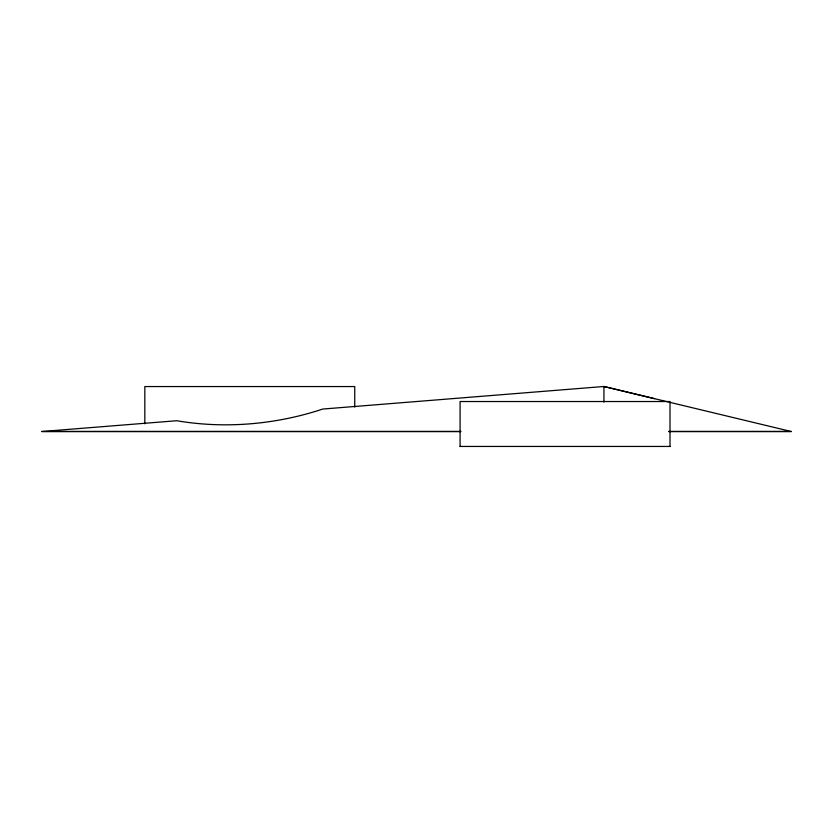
<?xml version="1.0" encoding="UTF-8"?>
<svg xmlns="http://www.w3.org/2000/svg" width="833" height="833" viewBox="0 0 833 833"><rect width="100%" height="100%" fill="white"/><g stroke="black" fill="none" stroke-linecap="round" stroke-linejoin="round"><path stroke-width="1.25" d="M668.753 431.536L791.35 431.536L603.925 386.491L322.829 409.045C276.098 424.518 225.316 429.026 176.742 420.727L41.65 431.536L460.774 431.536M41.65 431.473L460.743 431.473M668.753 431.473L791.35 431.473M460.087 446.446L670.003 446.446M603.925 386.491L654.623 398.695M670.003 446.509L670.003 401.527L460.087 401.527L460.087 446.509M603.925 386.554L603.925 402.131M354.743 407.118L354.743 386.554L144.827 386.554L144.827 423.82"/></g></svg>
